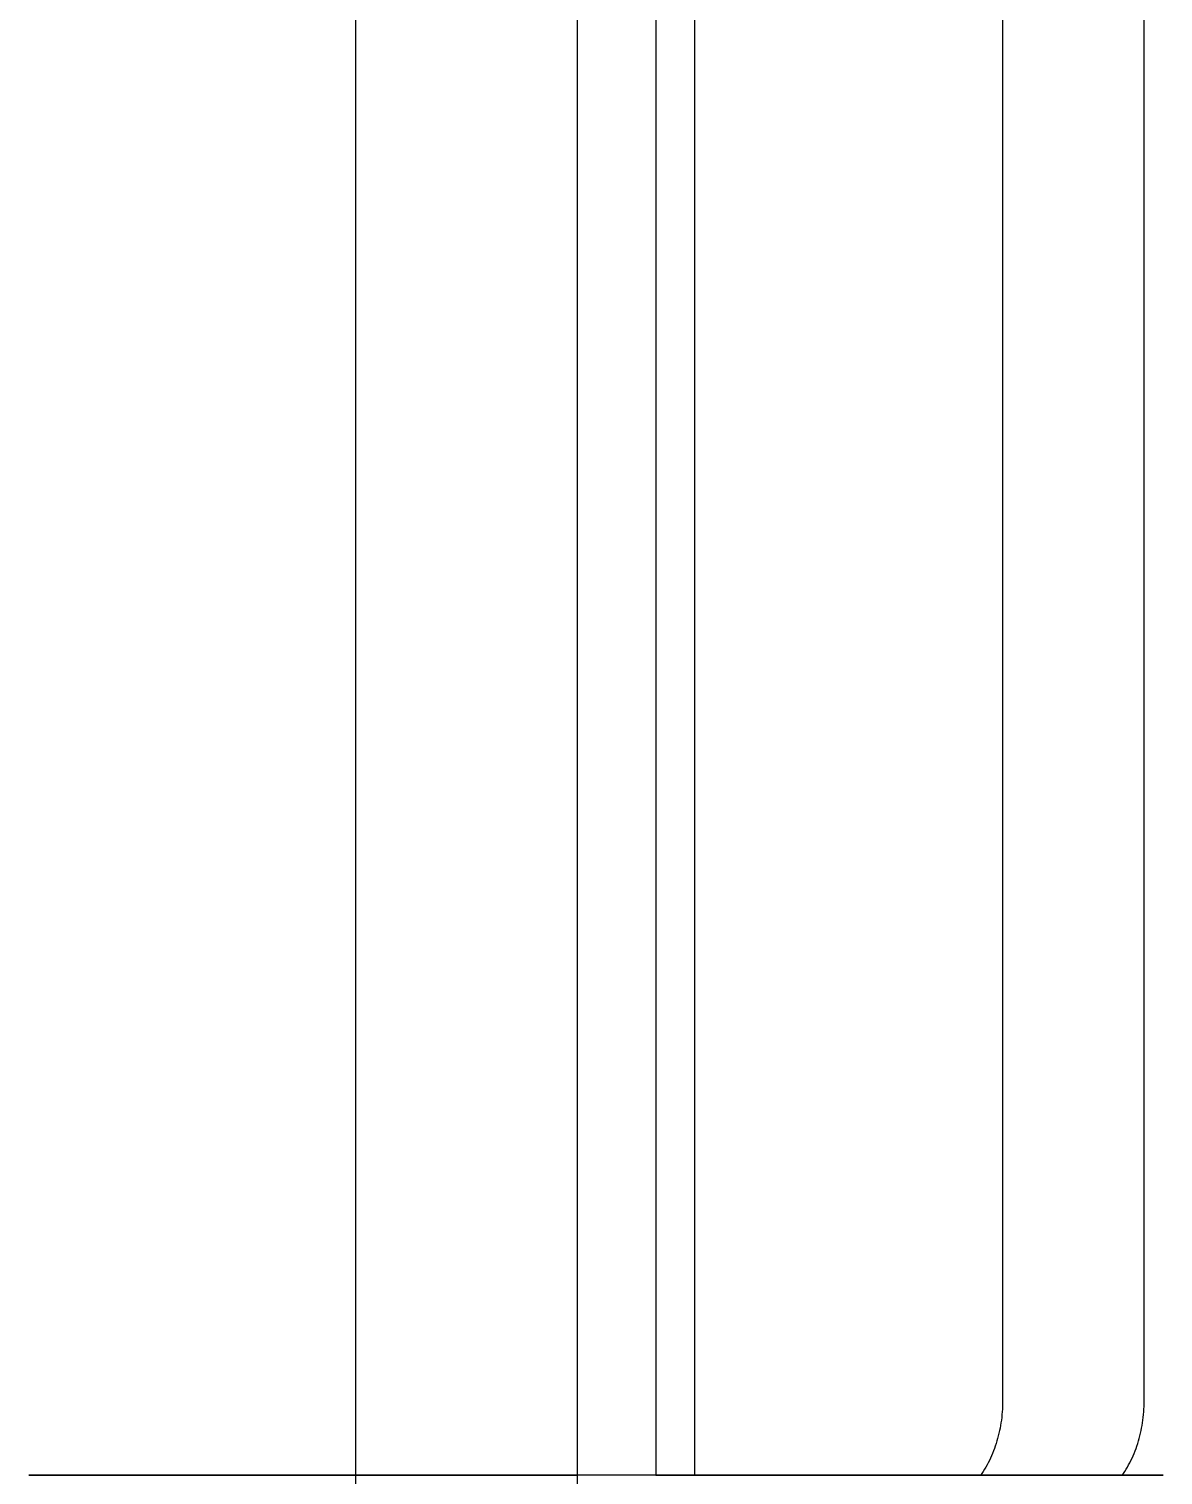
# Model space of a CAD drawing. Header units: metres. Extents: x 0 to 420, y 0 to 297.
# Drawn here: x 247.79 to 255.58, y 173.32 to 183.25 of the extents above; entities that cross this region are included whole.
import ezdxf

# ---------------------------------------------------------------- set-up
doc = ezdxf.new("R2010")
doc.units = ezdxf.units.M

msp = doc.modelspace()

# ---------------------------------------------------------------- linework, layer by layer
at = {"layer": 'GEOMETRY'}
for p, q in [((250.0342, 170.0163), (250.0342, 208.1163)), ((251.5582, 170.0163), (251.5582, 208.1163)), ((250.0342, 173.3183), (250.0342, 189.0663)), ((251.5582, 173.3183), (251.5582, 189.0663)), ((252.0976, 189.0663), (252.0976, 173.3183)), ((252.3622, 189.0663), (252.3622, 173.3183)), ((254.4806, 188.3043), (254.4806, 173.8263)), ((255.454, 173.8263), (255.454, 188.3043)), ((254.4805, 173.8076), (254.4799, 173.789)), ((254.4806, 173.8263), (254.4805, 173.8076)), ((255.4533, 173.789), (255.4539, 173.8076)), ((255.4539, 173.8076), (255.454, 173.8263)), ((254.472, 173.6961), (254.4694, 173.6777)), ((254.4743, 173.7145), (254.472, 173.6961)), ((254.4762, 173.7331), (254.4743, 173.7145)), ((254.4778, 173.7517), (254.4762, 173.7331)), ((254.479, 173.7703), (254.4778, 173.7517)), ((254.4799, 173.789), (254.479, 173.7703)), ((255.4428, 173.6777), (255.4454, 173.6961)), ((255.4454, 173.6961), (255.4477, 173.7145)), ((255.4477, 173.7145), (255.4496, 173.7331)), ((255.4496, 173.7331), (255.4512, 173.7517)), ((255.4512, 173.7517), (255.4525, 173.7703)), ((255.4525, 173.7703), (255.4533, 173.789)), ((254.4554, 173.6051), (254.451, 173.5873)), ((254.4594, 173.6231), (254.4554, 173.6051)), ((254.4631, 173.6412), (254.4594, 173.6231)), ((254.4664, 173.6594), (254.4631, 173.6412)), ((254.4694, 173.6777), (254.4664, 173.6594)), ((255.4245, 173.5873), (255.4288, 173.6051)), ((255.4288, 173.6051), (255.4328, 173.6231)), ((255.4328, 173.6231), (255.4365, 173.6412)), ((255.4365, 173.6412), (255.4398, 173.6594)), ((255.4398, 173.6594), (255.4428, 173.6777)), ((254.4243, 173.5005), (254.418, 173.4837)), ((254.4303, 173.5176), (254.4243, 173.5005)), ((254.436, 173.5347), (254.4303, 173.5176)), ((254.4413, 173.5521), (254.436, 173.5347)), ((254.4464, 173.5696), (254.4413, 173.5521)), ((254.451, 173.5873), (254.4464, 173.5696)), ((255.3914, 173.4837), (255.3978, 173.5005)), ((255.3978, 173.5005), (255.4037, 173.5176)), ((255.4037, 173.5176), (255.4094, 173.5347)), ((255.4094, 173.5347), (255.4148, 173.5521)), ((255.4148, 173.5521), (255.4198, 173.5696)), ((255.4198, 173.5696), (255.4245, 173.5873)), ((254.3818, 173.403), (254.3737, 173.3876)), ((254.3897, 173.4187), (254.3818, 173.403)), ((254.3972, 173.4346), (254.3897, 173.4187)), ((254.4045, 173.4508), (254.3972, 173.4346)), ((254.4114, 173.4671), (254.4045, 173.4508)), ((254.418, 173.4837), (254.4114, 173.4671)), ((255.3471, 173.3876), (255.3552, 173.403)), ((255.3552, 173.403), (255.3631, 173.4187)), ((255.3631, 173.4187), (255.3706, 173.4346)), ((255.3706, 173.4346), (255.3779, 173.4508)), ((255.3779, 173.4508), (255.3848, 173.4671)), ((255.3848, 173.4671), (255.3914, 173.4837)), ((247.8077, 173.3183), (247.7863, 173.3183)), ((247.7863, 173.3183), (247.7886, 173.3183)), ((247.7886, 173.3183), (247.7909, 173.3183)), ((247.7909, 173.3183), (247.7932, 173.3183)), ((247.7932, 173.3183), (247.7954, 173.3183)), ((247.7954, 173.3183), (247.7997, 173.3183)), ((247.7997, 173.3183), (247.8066, 173.3183)), ((247.8066, 173.3183), (247.8134, 173.3183)), ((247.829, 173.3183), (247.8077, 173.3183)), ((247.8134, 173.3183), (247.8203, 173.3183)), ((247.8203, 173.3183), (247.8272, 173.3183)), ((247.8272, 173.3183), (247.8379, 173.3183)), ((247.8504, 173.3183), (247.829, 173.3183)), ((247.8379, 173.3183), (247.8493, 173.3183)), ((247.8493, 173.3183), (247.8607, 173.3183)), ((247.8718, 173.3183), (247.8504, 173.3183)), ((247.8607, 173.3183), (247.8721, 173.3183)), ((247.9111, 173.3183), (247.8718, 173.3183)), ((247.8721, 173.3183), (247.8848, 173.3183)), ((247.8848, 173.3183), (247.9007, 173.3183)), ((247.9007, 173.3183), (247.9165, 173.3183)), ((247.9741, 173.3183), (247.9111, 173.3183)), ((247.9165, 173.3183), (247.9324, 173.3183)), ((247.9324, 173.3183), (247.9483, 173.3183)), ((247.9483, 173.3183), (247.9673, 173.3183)), ((247.9673, 173.3183), (247.9875, 173.3183)), ((248.0372, 173.3183), (247.9741, 173.3183)), ((247.9875, 173.3183), (248.0078, 173.3183)), ((248.0078, 173.3183), (248.0281, 173.3183)), ((248.0281, 173.3183), (248.0489, 173.3183)), ((248.1003, 173.3183), (248.0372, 173.3183)), ((248.0489, 173.3183), (248.0735, 173.3183)), ((248.0735, 173.3183), (248.098, 173.3183)), ((248.098, 173.3183), (248.1226, 173.3183)), ((248.1634, 173.3183), (248.1003, 173.3183)), ((248.1226, 173.3183), (248.1471, 173.3183)), ((248.1471, 173.3183), (248.174, 173.3183)), ((248.2595, 173.3183), (248.1634, 173.3183)), ((248.174, 173.3183), (248.2027, 173.3183)), ((248.2027, 173.3183), (248.2314, 173.3183)), ((248.2314, 173.3183), (248.2601, 173.3183)), ((248.3611, 173.3183), (248.2595, 173.3183)), ((248.2601, 173.3183), (248.2888, 173.3183)), ((248.2888, 173.3183), (248.3214, 173.3183)), ((248.3214, 173.3183), (248.3541, 173.3183)), ((248.3541, 173.3183), (248.3868, 173.3183)), ((248.4627, 173.3183), (248.3611, 173.3183)), ((248.3868, 173.3183), (248.4195, 173.3183)), ((248.4195, 173.3183), (248.4538, 173.3183)), ((248.4538, 173.3183), (248.4903, 173.3183)), ((248.5643, 173.3183), (248.4627, 173.3183)), ((248.4903, 173.3183), (248.5268, 173.3183)), ((248.5268, 173.3183), (248.5633, 173.3183)), ((248.5633, 173.3183), (248.5998, 173.3183)), ((248.6755, 173.3183), (248.5643, 173.3183)), ((248.5998, 173.3183), (248.6394, 173.3183)), ((248.6394, 173.3183), (248.6795, 173.3183)), ((248.8105, 173.3183), (248.6755, 173.3183)), ((248.6795, 173.3183), (248.7196, 173.3183)), ((248.7196, 173.3183), (248.7598, 173.3183)), ((248.7598, 173.3183), (248.8009, 173.3183)), ((248.8009, 173.3183), (248.8444, 173.3183)), ((248.9456, 173.3183), (248.8105, 173.3183)), ((248.8444, 173.3183), (248.8879, 173.3183)), ((248.8879, 173.3183), (248.9314, 173.3183)), ((248.9314, 173.3183), (248.975, 173.3183)), ((249.0806, 173.3183), (248.9456, 173.3183)), ((248.975, 173.3183), (249.0208, 173.3183)), ((249.0208, 173.3183), (249.0675, 173.3183)), ((249.0675, 173.3183), (249.1142, 173.3183)), ((249.2157, 173.3183), (249.0806, 173.3183)), ((249.1142, 173.3183), (249.1608, 173.3183)), ((249.1608, 173.3183), (249.208, 173.3183)), ((249.208, 173.3183), (249.2576, 173.3183)), ((249.3698, 173.3183), (249.2157, 173.3183)), ((249.2576, 173.3183), (249.3072, 173.3183)), ((249.3072, 173.3183), (249.3568, 173.3183)), ((249.3233, 173.3183), (249.3103, 173.3183)), ((249.3103, 173.3183), (249.3117, 173.3183)), ((249.3117, 173.3183), (249.3131, 173.3183)), ((249.3131, 173.3183), (249.3145, 173.3183)), ((249.3145, 173.3183), (249.3159, 173.3183)), ((249.3159, 173.3183), (249.3185, 173.3183)), ((249.3185, 173.3183), (249.3226, 173.3183)), ((249.3226, 173.3183), (249.3268, 173.3183)), ((249.3363, 173.3183), (249.3233, 173.3183)), ((249.3268, 173.3183), (249.331, 173.3183)), ((249.331, 173.3183), (249.3352, 173.3183)), ((249.3352, 173.3183), (249.3417, 173.3183)), ((249.3494, 173.3183), (249.3363, 173.3183)), ((249.3417, 173.3183), (249.3487, 173.3183)), ((249.3487, 173.3183), (249.3556, 173.3183)), ((249.3624, 173.3183), (249.3494, 173.3183)), ((249.3556, 173.3183), (249.3626, 173.3183)), ((249.3568, 173.3183), (249.4064, 173.3183)), ((249.3863, 173.3183), (249.3624, 173.3183)), ((249.3626, 173.3183), (249.3703, 173.3183)), ((249.5315, 173.3183), (249.3698, 173.3183)), ((249.3703, 173.3183), (249.3799, 173.3183)), ((249.3799, 173.3183), (249.3896, 173.3183)), ((249.4247, 173.3183), (249.3863, 173.3183)), ((249.3896, 173.3183), (249.3993, 173.3183)), ((249.3993, 173.3183), (249.4089, 173.3183)), ((249.4064, 173.3183), (249.4576, 173.3183)), ((249.4089, 173.3183), (249.4205, 173.3183)), ((249.4205, 173.3183), (249.4329, 173.3183)), ((249.4631, 173.3183), (249.4247, 173.3183)), ((249.4329, 173.3183), (249.4452, 173.3183)), ((249.4452, 173.3183), (249.4576, 173.3183)), ((249.4576, 173.3183), (249.4703, 173.3183)), ((249.4576, 173.3183), (249.5099, 173.3183)), ((249.5016, 173.3183), (249.4631, 173.3183)), ((249.4703, 173.3183), (249.4852, 173.3183)), ((249.4852, 173.3183), (249.5002, 173.3183)), ((249.5002, 173.3183), (249.5151, 173.3183)), ((249.54, 173.3183), (249.5016, 173.3183)), ((249.5099, 173.3183), (249.5621, 173.3183)), ((249.5151, 173.3183), (249.5301, 173.3183)), ((249.5301, 173.3183), (249.5464, 173.3183)), ((249.6932, 173.3183), (249.5315, 173.3183)), ((249.5985, 173.3183), (249.54, 173.3183)), ((249.5464, 173.3183), (249.5639, 173.3183)), ((249.5621, 173.3183), (249.6144, 173.3183)), ((249.5639, 173.3183), (249.5814, 173.3183)), ((249.5814, 173.3183), (249.5989, 173.3183)), ((249.6604, 173.3183), (249.5985, 173.3183)), ((249.5989, 173.3183), (249.6163, 173.3183)), ((249.6144, 173.3183), (249.6667, 173.3183)), ((249.6163, 173.3183), (249.6363, 173.3183)), ((249.6363, 173.3183), (249.6562, 173.3183)), ((249.6562, 173.3183), (249.6761, 173.3183)), ((249.7223, 173.3183), (249.6604, 173.3183)), ((249.6769, 173.3183), (249.6667, 173.3183)), ((249.6667, 173.3183), (250.4557, 173.3183)), ((249.6761, 173.3183), (249.696, 173.3183)), ((249.6871, 173.3183), (249.6769, 173.3183)), ((249.6973, 173.3183), (249.6871, 173.3183)), ((249.8549, 173.3183), (249.6932, 173.3183)), ((249.696, 173.3183), (249.7169, 173.3183)), ((249.7075, 173.3183), (249.6973, 173.3183)), ((249.7175, 173.3183), (249.7075, 173.3183)), ((249.7169, 173.3183), (249.7391, 173.3183)), ((249.7272, 173.3183), (249.7175, 173.3183)), ((249.7842, 173.3183), (249.7223, 173.3183)), ((249.7369, 173.3183), (249.7272, 173.3183)), ((249.7466, 173.3183), (249.7369, 173.3183)), ((249.7391, 173.3183), (249.7613, 173.3183)), ((249.7563, 173.3183), (249.7466, 173.3183)), ((249.7655, 173.3183), (249.7563, 173.3183)), ((249.7613, 173.3183), (249.7836, 173.3183)), ((249.7747, 173.3183), (249.7655, 173.3183)), ((249.7838, 173.3183), (249.7747, 173.3183)), ((249.7836, 173.3183), (249.8058, 173.3183)), ((249.7929, 173.3183), (249.7838, 173.3183)), ((249.8519, 173.3183), (249.7842, 173.3183)), ((249.8019, 173.3183), (249.7929, 173.3183)), ((249.8104, 173.3183), (249.8019, 173.3183)), ((249.8058, 173.3183), (249.8299, 173.3183)), ((249.8189, 173.3183), (249.8104, 173.3183)), ((249.8274, 173.3183), (249.8189, 173.3183)), ((249.8359, 173.3183), (249.8274, 173.3183)), ((249.8299, 173.3183), (249.8544, 173.3183)), ((249.8439, 173.3183), (249.8359, 173.3183)), ((249.8518, 173.3183), (249.8439, 173.3183)), ((249.8596, 173.3183), (249.8518, 173.3183)), ((249.9342, 173.3183), (249.8519, 173.3183)), ((249.8544, 173.3183), (249.8788, 173.3183)), ((250.0193, 173.3183), (249.8549, 173.3183)), ((249.8674, 173.3183), (249.8596, 173.3183)), ((249.8752, 173.3183), (249.8674, 173.3183)), ((249.8823, 173.3183), (249.8752, 173.3183)), ((249.8788, 173.3183), (249.9032, 173.3183)), ((249.8895, 173.3183), (249.8823, 173.3183)), ((249.8966, 173.3183), (249.8895, 173.3183)), ((249.9037, 173.3183), (249.8966, 173.3183)), ((249.9032, 173.3183), (249.9283, 173.3183)), ((249.9104, 173.3183), (249.9037, 173.3183)), ((249.9168, 173.3183), (249.9104, 173.3183)), ((249.9232, 173.3183), (249.9168, 173.3183)), ((249.9296, 173.3183), (249.9232, 173.3183)), ((249.9283, 173.3183), (249.9548, 173.3183)), ((249.936, 173.3183), (249.9296, 173.3183)), ((250.0164, 173.3183), (249.9342, 173.3183)), ((249.9416, 173.3183), (249.936, 173.3183)), ((249.9472, 173.3183), (249.9416, 173.3183)), ((249.9528, 173.3183), (249.9472, 173.3183)), ((249.9584, 173.3183), (249.9528, 173.3183)), ((249.9548, 173.3183), (249.9813, 173.3183)), ((249.9637, 173.3183), (249.9584, 173.3183)), ((249.9685, 173.3183), (249.9637, 173.3183)), ((249.9733, 173.3183), (249.9685, 173.3183)), ((249.978, 173.3183), (249.9733, 173.3183)), ((249.9828, 173.3183), (249.978, 173.3183)), ((249.9813, 173.3183), (250.0078, 173.3183)), ((249.9869, 173.3183), (249.9828, 173.3183)), ((249.9909, 173.3183), (249.9869, 173.3183)), ((249.9948, 173.3183), (249.9909, 173.3183)), ((249.9988, 173.3183), (249.9948, 173.3183)), ((250.0025, 173.3183), (249.9988, 173.3183)), ((250.0056, 173.3183), (250.0025, 173.3183)), ((250.0087, 173.3183), (250.0056, 173.3183)), ((250.0078, 173.3183), (250.0343, 173.3183)), ((250.0118, 173.3183), (250.0087, 173.3183)), ((250.0149, 173.3183), (250.0118, 173.3183)), ((250.0174, 173.3183), (250.0149, 173.3183)), ((250.0987, 173.3183), (250.0164, 173.3183)), ((250.0196, 173.3183), (250.0174, 173.3183)), ((250.1995, 173.3183), (250.0193, 173.3183)), ((250.0219, 173.3183), (250.0196, 173.3183)), ((250.0241, 173.3183), (250.0219, 173.3183)), ((250.0262, 173.3183), (250.0241, 173.3183)), ((250.0275, 173.3183), (250.0262, 173.3183)), ((250.0289, 173.3183), (250.0275, 173.3183)), ((250.0302, 173.3183), (250.0289, 173.3183)), ((250.0316, 173.3183), (250.0302, 173.3183)), ((250.0324, 173.3183), (250.0316, 173.3183)), ((250.0328, 173.3183), (250.0324, 173.3183)), ((250.0333, 173.3183), (250.0328, 173.3183)), ((250.0337, 173.3183), (250.0333, 173.3183)), ((250.0342, 173.3183), (250.0337, 173.3183)), ((250.0342, 173.3173), (250.0342, 173.3183)), ((250.0342, 173.3183), (251.5582, 173.3183)), ((250.0342, 173.3183), (251.5582, 173.3183)), ((250.0343, 173.3183), (250.0622, 173.3183)), ((250.0622, 173.3183), (250.0907, 173.3183)), ((250.0907, 173.3183), (250.1191, 173.3183)), ((250.1809, 173.3183), (250.0987, 173.3183)), ((250.1191, 173.3183), (250.1476, 173.3183)), ((250.1476, 173.3183), (250.1763, 173.3183)), ((250.1763, 173.3183), (250.2065, 173.3183)), ((250.2748, 173.3183), (250.1809, 173.3183)), ((250.3798, 173.3183), (250.1995, 173.3183)), ((250.2065, 173.3183), (250.2367, 173.3183)), ((250.2367, 173.3183), (250.2669, 173.3183)), ((250.2669, 173.3183), (250.2972, 173.3183)), ((250.3733, 173.3183), (250.2748, 173.3183)), ((250.2972, 173.3183), (250.3283, 173.3183)), ((250.3283, 173.3183), (250.3601, 173.3183)), ((250.3601, 173.3183), (250.392, 173.3183)), ((250.4718, 173.3183), (250.3733, 173.3183)), ((250.5601, 173.3183), (250.3798, 173.3183)), ((250.392, 173.3183), (250.4238, 173.3183)), ((250.4238, 173.3183), (250.4557, 173.3183)), ((250.4863, 173.3183), (250.4557, 173.3183)), ((250.5703, 173.3183), (250.4718, 173.3183)), ((250.517, 173.3183), (250.4863, 173.3183)), ((250.5476, 173.3183), (250.517, 173.3183)), ((250.5783, 173.3183), (250.5476, 173.3183)), ((250.7403, 173.3183), (250.5601, 173.3183)), ((250.6704, 173.3183), (250.5703, 173.3183)), ((250.6082, 173.3183), (250.5783, 173.3183)), ((250.6373, 173.3183), (250.6082, 173.3183)), ((250.6664, 173.3183), (250.6373, 173.3183)), ((250.6955, 173.3183), (250.6664, 173.3183)), ((250.7802, 173.3183), (250.6704, 173.3183)), ((250.7246, 173.3183), (250.6955, 173.3183)), ((250.7522, 173.3183), (250.7246, 173.3183)), ((250.926, 173.3183), (250.7403, 173.3183)), ((250.7796, 173.3183), (250.7522, 173.3183)), ((250.807, 173.3183), (250.7796, 173.3183)), ((250.89, 173.3183), (250.7802, 173.3183)), ((250.8344, 173.3183), (250.807, 173.3183)), ((250.8612, 173.3183), (250.8344, 173.3183)), ((250.8868, 173.3183), (250.8612, 173.3183)), ((250.9123, 173.3183), (250.8868, 173.3183)), ((250.9998, 173.3183), (250.89, 173.3183)), ((250.9378, 173.3183), (250.9123, 173.3183)), ((251.1158, 173.3183), (250.926, 173.3183)), ((250.9633, 173.3183), (250.9378, 173.3183)), ((250.9874, 173.3183), (250.9633, 173.3183)), ((251.0109, 173.3183), (250.9874, 173.3183)), ((251.1097, 173.3183), (250.9998, 173.3183)), ((251.0345, 173.3183), (251.0109, 173.3183)), ((251.058, 173.3183), (251.0345, 173.3183)), ((251.0812, 173.3183), (251.058, 173.3183)), ((251.1026, 173.3183), (251.0812, 173.3183)), ((251.124, 173.3183), (251.1026, 173.3183)), ((251.2228, 173.3183), (251.1097, 173.3183)), ((251.3056, 173.3183), (251.1158, 173.3183)), ((251.1454, 173.3183), (251.124, 173.3183)), ((251.1668, 173.3183), (251.1454, 173.3183)), ((251.1869, 173.3183), (251.1668, 173.3183)), ((251.2061, 173.3183), (251.1869, 173.3183)), ((251.2252, 173.3183), (251.2061, 173.3183)), ((251.3384, 173.3183), (251.2228, 173.3183)), ((251.2444, 173.3183), (251.2252, 173.3183)), ((251.2636, 173.3183), (251.2444, 173.3183)), ((251.2804, 173.3183), (251.2636, 173.3183)), ((251.2972, 173.3183), (251.2804, 173.3183)), ((251.314, 173.3183), (251.2972, 173.3183)), ((251.4954, 173.3183), (251.3056, 173.3183)), ((251.3308, 173.3183), (251.314, 173.3183)), ((251.3466, 173.3183), (251.3308, 173.3183)), ((251.454, 173.3183), (251.3384, 173.3183)), ((251.361, 173.3183), (251.3466, 173.3183)), ((251.3754, 173.3183), (251.361, 173.3183)), ((251.3898, 173.3183), (251.3754, 173.3183)), ((251.4042, 173.3183), (251.3898, 173.3183)), ((251.4164, 173.3183), (251.4042, 173.3183)), ((251.4283, 173.3183), (251.4164, 173.3183)), ((251.4402, 173.3183), (251.4283, 173.3183)), ((251.4521, 173.3183), (251.4402, 173.3183)), ((251.4632, 173.3183), (251.4521, 173.3183)), ((251.5696, 173.3183), (251.454, 173.3183)), ((251.4725, 173.3183), (251.4632, 173.3183)), ((251.4818, 173.3183), (251.4725, 173.3183)), ((251.4911, 173.3183), (251.4818, 173.3183)), ((251.5004, 173.3183), (251.4911, 173.3183)), ((251.6852, 173.3183), (251.4954, 173.3183)), ((251.5079, 173.3183), (251.5004, 173.3183)), ((251.5145, 173.3183), (251.5079, 173.3183)), ((251.5212, 173.3183), (251.5145, 173.3183)), ((251.5279, 173.3183), (251.5212, 173.3183)), ((251.5342, 173.3183), (251.5279, 173.3183)), ((251.5382, 173.3183), (251.5342, 173.3183)), ((251.5423, 173.3183), (251.5382, 173.3183)), ((251.5463, 173.3183), (251.5423, 173.3183)), ((251.5503, 173.3183), (251.5463, 173.3183)), ((251.5528, 173.3183), (251.5503, 173.3183)), ((251.5541, 173.3183), (251.5528, 173.3183)), ((251.5555, 173.3183), (251.5541, 173.3183)), ((251.5568, 173.3183), (251.5555, 173.3183)), ((251.5582, 173.3183), (251.5568, 173.3183)), ((251.5582, 173.3183), (251.5582, 173.3173)), ((251.6852, 173.3183), (251.5696, 173.3183)), ((251.8008, 173.3183), (251.6852, 173.3183)), ((251.875, 173.3183), (251.6852, 173.3183)), ((251.9164, 173.3183), (251.8008, 173.3183)), ((252.0647, 173.3183), (251.875, 173.3183)), ((252.032, 173.3183), (251.9164, 173.3183)), ((252.1476, 173.3183), (252.032, 173.3183)), ((252.2545, 173.3183), (252.0647, 173.3183)), ((252.0976, 173.3183), (252.3622, 173.3183)), ((252.0976, 173.3183), (252.1481, 173.3183)), ((252.2607, 173.3183), (252.1476, 173.3183)), ((252.1481, 173.3183), (252.1986, 173.3183)), ((252.1986, 173.3183), (252.2491, 173.3183)), ((252.2491, 173.3183), (252.2995, 173.3183)), ((252.4443, 173.3183), (252.2545, 173.3183)), ((252.3705, 173.3183), (252.2607, 173.3183)), ((252.2995, 173.3183), (252.3494, 173.3183)), ((252.3494, 173.3183), (252.3985, 173.3183)), ((252.3622, 173.3183), (252.4451, 173.3183)), ((252.4803, 173.3183), (252.3705, 173.3183)), ((252.3985, 173.3183), (252.4476, 173.3183)), ((252.63, 173.3183), (252.4443, 173.3183)), ((252.4451, 173.3183), (252.528, 173.3183)), ((252.4476, 173.3183), (252.4967, 173.3183)), ((252.5901, 173.3183), (252.4803, 173.3183)), ((252.4967, 173.3183), (252.5458, 173.3183)), ((252.528, 173.3183), (252.6109, 173.3183)), ((252.5458, 173.3183), (252.5933, 173.3183)), ((252.6999, 173.3183), (252.5901, 173.3183)), ((252.5933, 173.3183), (252.6405, 173.3183)), ((252.6109, 173.3183), (252.6938, 173.3183)), ((252.8103, 173.3183), (252.63, 173.3183)), ((252.6405, 173.3183), (252.6877, 173.3183)), ((252.6877, 173.3183), (252.7349, 173.3183)), ((252.6938, 173.3183), (252.7757, 173.3183)), ((252.8, 173.3183), (252.6999, 173.3183)), ((252.7349, 173.3183), (252.7814, 173.3183)), ((252.7757, 173.3183), (252.8563, 173.3183)), ((252.7814, 173.3183), (252.8263, 173.3183)), ((252.8985, 173.3183), (252.8, 173.3183)), ((252.9906, 173.3183), (252.8103, 173.3183)), ((252.8263, 173.3183), (252.8712, 173.3183)), ((252.8563, 173.3183), (252.9369, 173.3183)), ((252.8712, 173.3183), (252.916, 173.3183)), ((252.997, 173.3183), (252.8985, 173.3183)), ((252.916, 173.3183), (252.9609, 173.3183)), ((252.9369, 173.3183), (253.0175, 173.3183)), ((252.9609, 173.3183), (253.0037, 173.3183)), ((253.1708, 173.3183), (252.9906, 173.3183)), ((253.0955, 173.3183), (252.997, 173.3183)), ((253.0037, 173.3183), (253.0458, 173.3183)), ((253.0175, 173.3183), (253.0981, 173.3183)), ((253.0458, 173.3183), (253.0878, 173.3183)), ((253.0878, 173.3183), (253.1299, 173.3183)), ((253.1894, 173.3183), (253.0955, 173.3183)), ((253.0981, 173.3183), (253.176, 173.3183)), ((253.1299, 173.3183), (253.1715, 173.3183)), ((253.3511, 173.3183), (253.1708, 173.3183)), ((253.1715, 173.3183), (253.2103, 173.3183)), ((253.176, 173.3183), (253.2535, 173.3183)), ((253.2717, 173.3183), (253.1894, 173.3183)), ((253.2103, 173.3183), (253.2491, 173.3183)), ((253.2491, 173.3183), (253.2879, 173.3183)), ((253.2535, 173.3183), (253.331, 173.3183)), ((253.3539, 173.3183), (253.2717, 173.3183)), ((253.2879, 173.3183), (253.3268, 173.3183)), ((253.3268, 173.3183), (253.3635, 173.3183)), ((253.331, 173.3183), (253.4085, 173.3183)), ((253.5155, 173.3183), (253.3511, 173.3183)), ((253.4362, 173.3183), (253.3539, 173.3183)), ((253.3635, 173.3183), (253.3988, 173.3183)), ((253.3988, 173.3183), (253.434, 173.3183)), ((253.4085, 173.3183), (253.4849, 173.3183)), ((253.434, 173.3183), (253.4692, 173.3183)), ((253.5184, 173.3183), (253.4362, 173.3183)), ((253.4692, 173.3183), (253.5045, 173.3183)), ((253.4849, 173.3183), (253.5586, 173.3183)), ((253.5045, 173.3183), (253.5357, 173.3183)), ((253.6772, 173.3183), (253.5155, 173.3183)), ((253.5862, 173.3183), (253.5184, 173.3183)), ((253.5357, 173.3183), (253.567, 173.3183)), ((253.5586, 173.3183), (253.6322, 173.3183)), ((253.567, 173.3183), (253.5983, 173.3183)), ((253.6481, 173.3183), (253.5862, 173.3183)), ((253.5983, 173.3183), (253.6295, 173.3183)), ((253.6295, 173.3183), (253.659, 173.3183)), ((253.6322, 173.3183), (253.7058, 173.3183)), ((253.7099, 173.3183), (253.6481, 173.3183)), ((253.659, 173.3183), (253.686, 173.3183)), ((253.8389, 173.3183), (253.6772, 173.3183)), ((253.686, 173.3183), (253.713, 173.3183)), ((253.7058, 173.3183), (253.7795, 173.3183)), ((253.7718, 173.3183), (253.7099, 173.3183)), ((253.713, 173.3183), (253.74, 173.3183)), ((253.74, 173.3183), (253.767, 173.3183)), ((253.767, 173.3183), (253.7901, 173.3183)), ((253.8304, 173.3183), (253.7718, 173.3183)), ((253.7795, 173.3183), (253.8498, 173.3183)), ((253.7901, 173.3183), (253.8126, 173.3183)), ((253.8126, 173.3183), (253.8351, 173.3183)), ((253.8688, 173.3183), (253.8304, 173.3183)), ((253.8351, 173.3183), (253.8575, 173.3183)), ((254.0006, 173.3183), (253.8389, 173.3183)), ((253.8498, 173.3183), (253.9189, 173.3183)), ((253.8575, 173.3183), (253.8787, 173.3183)), ((253.9072, 173.3183), (253.8688, 173.3183)), ((253.8787, 173.3183), (253.8964, 173.3183)), ((253.8964, 173.3183), (253.9141, 173.3183)), ((253.9456, 173.3183), (253.9072, 173.3183)), ((253.9141, 173.3183), (253.9318, 173.3183)), ((253.9189, 173.3183), (253.9879, 173.3183)), ((253.9318, 173.3183), (253.9495, 173.3183)), ((253.9841, 173.3183), (253.9456, 173.3183)), ((253.9495, 173.3183), (253.9637, 173.3183)), ((253.9637, 173.3183), (253.9765, 173.3183)), ((253.9765, 173.3183), (253.9893, 173.3183)), ((254.008, 173.3183), (253.9841, 173.3183)), ((253.9879, 173.3183), (254.0569, 173.3183)), ((253.9893, 173.3183), (254.002, 173.3183)), ((254.1547, 173.3183), (254.0006, 173.3183)), ((254.002, 173.3183), (254.0141, 173.3183)), ((254.021, 173.3183), (254.008, 173.3183)), ((254.0141, 173.3183), (254.0218, 173.3183)), ((254.034, 173.3183), (254.021, 173.3183)), ((254.0218, 173.3183), (254.0295, 173.3183)), ((254.0295, 173.3183), (254.0372, 173.3183)), ((254.0471, 173.3183), (254.034, 173.3183)), ((254.0372, 173.3183), (254.045, 173.3183)), ((254.045, 173.3183), (254.0498, 173.3183)), ((254.0601, 173.3183), (254.0471, 173.3183)), ((254.0498, 173.3183), (254.0523, 173.3183)), ((254.0523, 173.3183), (254.0549, 173.3183)), ((254.0549, 173.3183), (254.0575, 173.3183)), ((254.0569, 173.3183), (254.1252, 173.3183)), ((254.0575, 173.3183), (254.0601, 173.3183)), ((254.1252, 173.3183), (254.189, 173.3183)), ((254.2897, 173.3183), (254.1547, 173.3183)), ((254.189, 173.3183), (254.2527, 173.3183)), ((254.2527, 173.3183), (254.3165, 173.3183)), ((254.4248, 173.3183), (254.2897, 173.3183)), ((254.3165, 173.3183), (254.3802, 173.3183)), ((254.3383, 173.3286), (254.3287, 173.3146)), ((254.3475, 173.3429), (254.3383, 173.3286)), ((254.3565, 173.3575), (254.3475, 173.3429)), ((254.3652, 173.3724), (254.3565, 173.3575)), ((254.3737, 173.3876), (254.3652, 173.3724)), ((254.3802, 173.3183), (254.4406, 173.3183)), ((254.5598, 173.3183), (254.4248, 173.3183)), ((254.4406, 173.3183), (254.4984, 173.3183)), ((254.4984, 173.3183), (254.5562, 173.3183)), ((254.5562, 173.3183), (254.6141, 173.3183)), ((254.6949, 173.3183), (254.5598, 173.3183)), ((254.6141, 173.3183), (254.6719, 173.3183)), ((254.6719, 173.3183), (254.7232, 173.3183)), ((254.806, 173.3183), (254.6949, 173.3183)), ((254.7232, 173.3183), (254.7746, 173.3183)), ((254.7746, 173.3183), (254.8259, 173.3183)), ((254.9076, 173.3183), (254.806, 173.3183)), ((254.8259, 173.3183), (254.8773, 173.3183)), ((254.8773, 173.3183), (254.9256, 173.3183)), ((255.0093, 173.3183), (254.9076, 173.3183)), ((254.9256, 173.3183), (254.9699, 173.3183)), ((254.9699, 173.3183), (255.0143, 173.3183)), ((255.1109, 173.3183), (255.0093, 173.3183)), ((255.0143, 173.3183), (255.0586, 173.3183)), ((255.0586, 173.3183), (255.1029, 173.3183)), ((255.1029, 173.3183), (255.1409, 173.3183)), ((255.207, 173.3183), (255.1109, 173.3183)), ((255.1409, 173.3183), (255.1778, 173.3183)), ((255.1778, 173.3183), (255.2147, 173.3183)), ((255.2701, 173.3183), (255.207, 173.3183)), ((255.2147, 173.3183), (255.2516, 173.3183)), ((255.2516, 173.3183), (255.2862, 173.3183)), ((255.3331, 173.3183), (255.2701, 173.3183)), ((255.2862, 173.3183), (255.3153, 173.3183)), ((255.3022, 173.3146), (255.3117, 173.3286)), ((255.3117, 173.3286), (255.321, 173.3429)), ((255.3153, 173.3183), (255.3444, 173.3183)), ((255.321, 173.3429), (255.33, 173.3575)), ((255.33, 173.3575), (255.3387, 173.3724)), ((255.3962, 173.3183), (255.3331, 173.3183)), ((255.3387, 173.3724), (255.3471, 173.3876)), ((255.3444, 173.3183), (255.3735, 173.3183)), ((255.3735, 173.3183), (255.4026, 173.3183)), ((255.4593, 173.3183), (255.3962, 173.3183)), ((255.4026, 173.3183), (255.4258, 173.3183)), ((255.4258, 173.3183), (255.4468, 173.3183)), ((255.4468, 173.3183), (255.4678, 173.3183)), ((255.4985, 173.3183), (255.4593, 173.3183)), ((255.4678, 173.3183), (255.4888, 173.3183)), ((255.4888, 173.3183), (255.5086, 173.3183)), ((255.5199, 173.3183), (255.4985, 173.3183)), ((255.5086, 173.3183), (255.5213, 173.3183)), ((255.5413, 173.3183), (255.5199, 173.3183)), ((255.5213, 173.3183), (255.5339, 173.3183)), ((255.5339, 173.3183), (255.5466, 173.3183)), ((255.5627, 173.3183), (255.5413, 173.3183)), ((255.5466, 173.3183), (255.5593, 173.3183)), ((255.5593, 173.3183), (255.5671, 173.3183)), ((255.5841, 173.3183), (255.5627, 173.3183)), ((255.5671, 173.3183), (255.5714, 173.3183)), ((255.5714, 173.3183), (255.5756, 173.3183)), ((255.5756, 173.3183), (255.5798, 173.3183)), ((255.5798, 173.3183), (255.5841, 173.3183))]:
    msp.add_line(p, q, dxfattribs=at)

doc.saveas('drawing.dxf')
